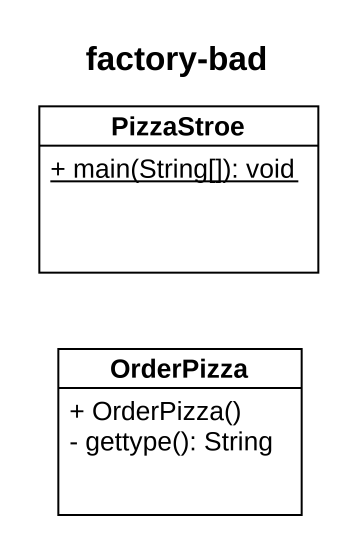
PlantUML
@startuml
title factory-bad
hide circle
hide empty members
skinparam classAttributeIconSize 0
class PizzaStroe {
  {static} + main(String[]): void
}
class OrderPizza {
  + OrderPizza()
  - gettype(): String
}
@enduml
